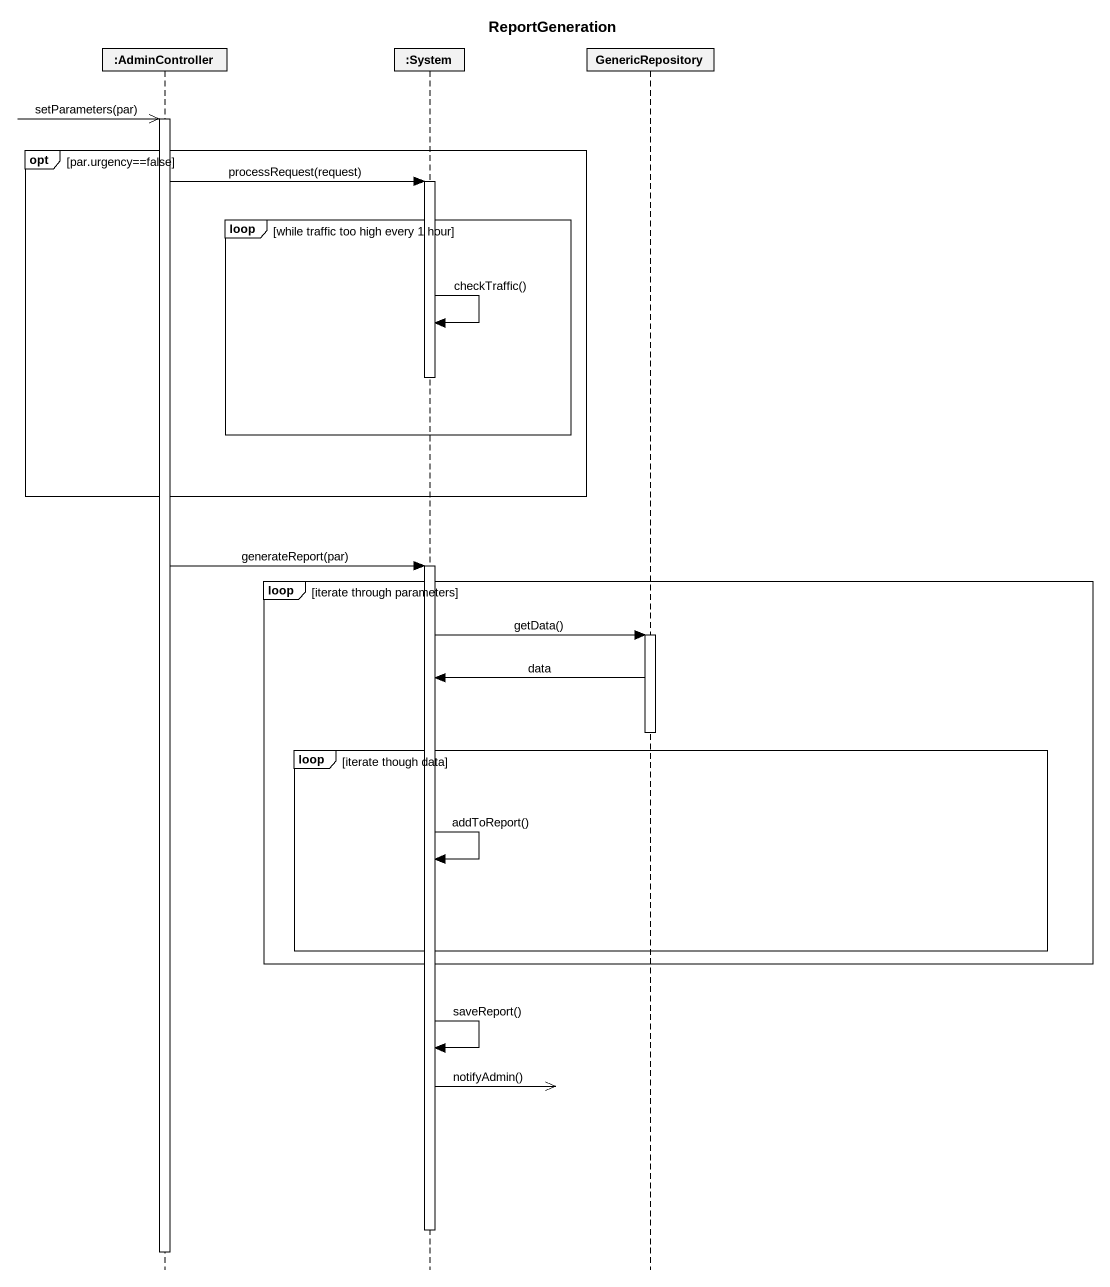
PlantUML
@startuml
title ReportGeneration
hide footbox
participant ":AdminController" as AdminController
participant ":System" as System
participant GenericRepository

AdminController ->> AdminController : setParameters(par)
activate AdminController
opt par.urgency==false
  AdminController -> System : processRequest(request)
  activate System
  loop while traffic too high every 1 hour
    System -> System : checkTraffic()
    deactivate System
  end
end
AdminController -> System : generateReport(par)
activate System
loop iterate through parameters
  System -> GenericRepository : getData()
  activate GenericRepository
  GenericRepository -> System : data
  deactivate GenericRepository
  loop iterate though data
    System -> System : addToReport()
  end
end
System -> System : saveReport()
System ->> System : notifyAdmin()
deactivate System
deactivate AdminController
@enduml
